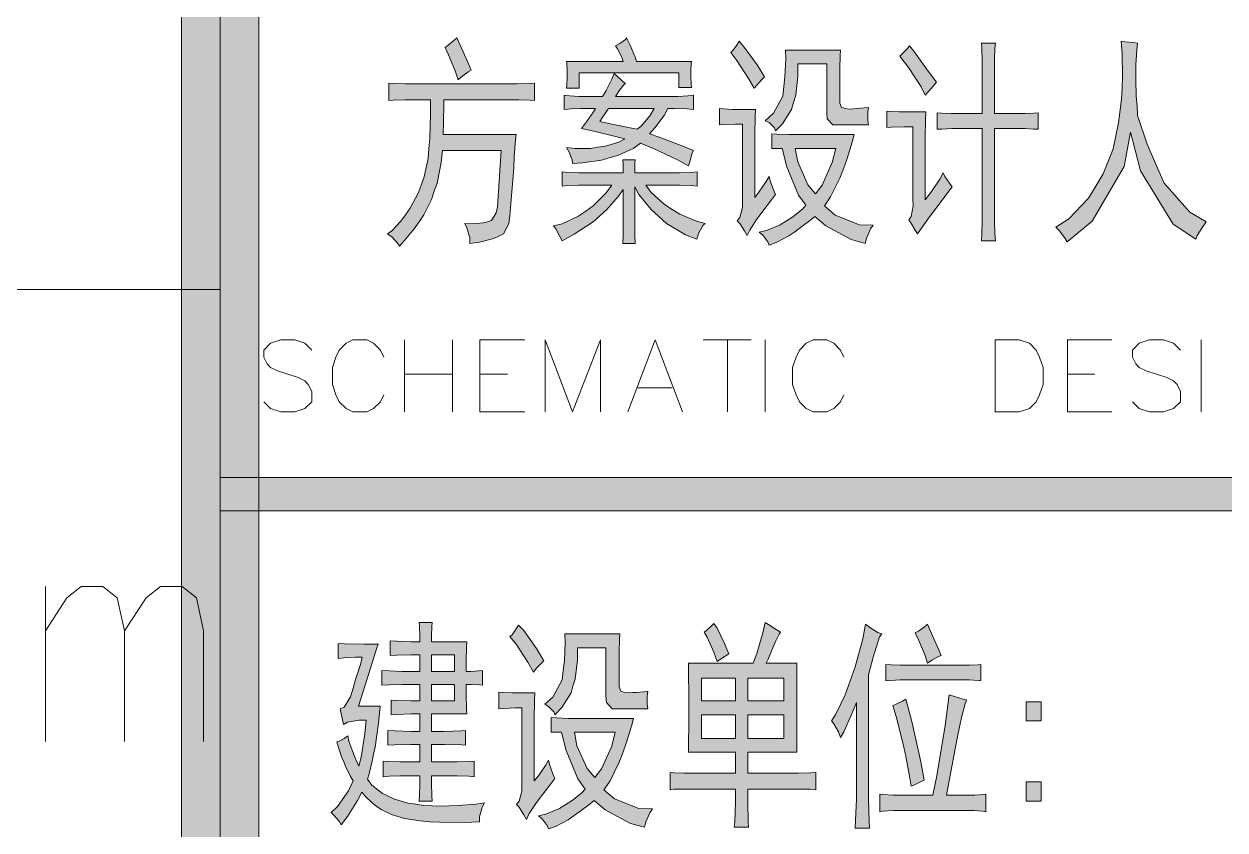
# Model space of a CAD drawing. Header units: millimetres. Extents: x 0 to 829, y 0 to 586.
# Drawn here: x 767.46 to 782.76, y 104.66 to 114.93 of the extents above; entities that cross this region are included whole.
import ezdxf

# ---------------------------------------------------------------- set-up
doc = ezdxf.new("R2010")
doc.units = ezdxf.units.MM

msp = doc.modelspace()

# ---------------------------------------------------------------- hatches: boundary and pattern name
h = msp.add_hatch(color=0)
h.dxf.hatch_style = 2
h.paths.add_polyline_path([(770.449028, 9.860139), (769.464778, 9.860139), (769.464778, 575.772139), (770.449028, 575.772139)])
h = msp.add_hatch(color=0)
h.dxf.hatch_style = 2
h.paths.add_polyline_path([(772.989028, 114.218861), (772.95375, 114.33175), (772.869083, 114.536361), (772.823222, 114.631611), (772.862028, 114.659833), (772.936111, 114.719806), (772.971389, 114.751556), (773.01725, 114.659833), (773.108972, 114.451694), (773.154833, 114.342333), (773.116028, 114.321167), (773.031361, 114.257667)])
h = msp.add_hatch(color=0)
h.dxf.hatch_style = 2
h.paths.add_polyline_path([(775.137444, 114.751556), (775.183306, 114.659833), (775.246806, 114.508139), (775.264444, 114.451694), (775.962944, 114.451694), (775.959417, 114.419944), (775.955889, 114.342333), (775.955889, 114.296472), (775.955889, 114.257667), (775.959417, 114.169472), (775.962944, 114.120083), (775.804194, 114.120083), (775.804194, 114.307056), (774.530667, 114.307056), (774.530667, 114.1095), (774.371917, 114.1095), (774.375444, 114.151833), (774.378972, 114.243556), (774.378972, 114.285889), (774.378972, 114.335278), (774.375444, 114.419944), (774.371917, 114.451694), (775.095111, 114.451694), (775.070417, 114.515194), (775.021028, 114.613972), (774.996333, 114.652778), (775.04925, 114.681), (775.123333, 114.730389)])
h = msp.add_hatch(color=0)
h.dxf.hatch_style = 2
h.paths.add_polyline_path([(776.569722, 114.709222), (776.63675, 114.635139), (776.799028, 114.409361), (776.894278, 114.254139), (776.862528, 114.225917), (776.7955, 114.151833), (776.76375, 114.1095), (776.689667, 114.2365), (776.5415, 114.465806), (776.463889, 114.564583), (776.488583, 114.58575), (776.5415, 114.659833)])
h = msp.add_hatch(color=0)
h.dxf.hatch_style = 2
h.paths.add_polyline_path([(778.742833, 114.652778), (778.799278, 114.582222), (778.968611, 114.345861), (779.085028, 114.187111), (779.04975, 114.14125), (778.975667, 114.060111), (778.943917, 114.021306), (778.891, 114.127139), (778.728722, 114.374083), (778.619361, 114.518722), (778.647583, 114.546944), (778.711083, 114.613972)])
h = msp.add_hatch(color=0)
h.dxf.hatch_style = 2
h.paths.add_polyline_path([(779.667111, 113.788472), (779.667111, 114.342333), (779.667111, 114.451694), (779.663583, 114.624556), (779.660056, 114.684528), (779.836444, 114.684528), (779.829389, 114.613972), (779.825861, 114.486972), (779.825861, 114.430528), (779.825861, 113.788472), (780.168056, 113.788472), (780.217444, 113.788472), (780.326806, 113.792), (780.38325, 113.799056), (780.38325, 113.587389), (780.323278, 113.590917), (780.217444, 113.597972), (780.175111, 113.597972), (779.825861, 113.597972), (779.825861, 112.486722), (779.825861, 112.419694), (779.829389, 112.260944), (779.836444, 112.165694), (779.660056, 112.165694), (779.663583, 112.260944), (779.667111, 112.416167), (779.667111, 112.476139), (779.667111, 113.597972), (779.342556, 113.597972), (779.282583, 113.597972), (779.155583, 113.590917), (779.095611, 113.587389), (779.095611, 113.799056), (779.155583, 113.792), (779.272, 113.788472), (779.328444, 113.788472)])
h = msp.add_hatch(color=0)
h.dxf.hatch_style = 2
h.paths.add_polyline_path([(780.609028, 112.342083), (780.771306, 112.447917), (781.025306, 112.708972), (781.117028, 112.864194), (781.20875, 113.019417), (781.33575, 113.340444), (781.371028, 113.502722), (781.406306, 113.668528), (781.445111, 113.971917), (781.452167, 114.113028), (781.455694, 114.257667), (781.452167, 114.554), (781.441583, 114.709222), (781.487444, 114.702167), (781.593278, 114.691583), (781.649722, 114.684528), (781.639139, 114.596333), (781.625028, 114.412889), (781.625028, 114.321167), (781.625028, 114.225917), (781.632083, 114.010722), (781.642667, 113.88725), (781.649722, 113.763778), (781.769667, 113.396889), (781.879028, 113.149944), (781.988389, 112.903), (782.312944, 112.532583), (782.524611, 112.409111), (782.475222, 112.342083), (782.408194, 112.232722), (782.390556, 112.186861), (782.101278, 112.377361), (781.685, 113.058222), (781.558, 113.552111), (781.476861, 113.114667), (781.071167, 112.416167), (780.750139, 112.155111), (780.725444, 112.197444), (780.654889, 112.292694)])
h = msp.add_hatch(color=0)
h.dxf.hatch_style = 2
h.paths.add_polyline_path([(777.836194, 113.643833), (777.765639, 113.643833), (777.691556, 113.721444), (777.688028, 113.799056), (777.688028, 114.419944), (777.321139, 114.419944), (777.321139, 114.264722), (777.292917, 114.021306), (777.264694, 113.929583), (777.24, 113.841389), (777.123583, 113.657944), (777.035389, 113.566222), (777.021278, 113.605028), (776.95425, 113.672056), (776.904861, 113.69675), (777.007167, 113.792), (777.127111, 114.010722), (777.141222, 114.130667), (777.155333, 114.254139), (777.165917, 114.486972), (777.162389, 114.596333), (777.860889, 114.596333), (777.857361, 114.529306), (777.853833, 114.3635), (777.853833, 114.264722), (777.853833, 113.964861), (777.853833, 113.919), (777.875, 113.866083), (777.899694, 113.859028), (777.920861, 113.851972), (777.987889, 113.844917), (778.026694, 113.848444), (778.069028, 113.851972), (778.164278, 113.859028), (778.220722, 113.866083), (778.210139, 113.809639), (778.210139, 113.69675), (778.220722, 113.643833)])
h = msp.add_hatch(color=0)
h.paths.add_polyline_path([(775.123333, 114.165944), (775.11275, 114.169472), (775.04925, 114.091861), (774.996333, 114.007194), (775.737167, 114.007194), (775.793611, 114.007194), (775.917083, 114.01425), (775.987639, 114.021306), (775.987639, 113.841389), (775.910028, 113.848444), (775.74775, 113.851972), (775.663083, 113.851972), (775.613694, 113.763778), (775.497278, 113.605028), (775.43025, 113.530944), (775.553722, 113.488611), (775.832417, 113.382778), (775.987639, 113.319278), (775.973528, 113.287528), (775.945306, 113.18875), (775.927667, 113.121722), (775.786556, 113.199333), (775.479639, 113.343972), (775.313833, 113.411), (775.229167, 113.3475), (775.035139, 113.255778), (774.925778, 113.227556), (774.816417, 113.195806), (774.576528, 113.160528), (774.446, 113.153472), (774.442472, 113.199333), (774.403667, 113.298111), (774.371917, 113.354556), (774.47775, 113.343972), (774.675306, 113.343972), (774.770556, 113.358083), (774.869333, 113.372194), (775.038667, 113.425111), (775.11275, 113.463917), (775.010444, 113.492139), (774.735278, 113.559167), (774.562417, 113.597972), (774.625917, 113.682639), (774.714111, 113.809639), (774.738806, 113.851972), (774.580056, 113.851972), (774.548306, 113.851972), (774.424833, 113.848444), (774.340167, 113.841389), (774.340167, 114.021306), (774.41425, 114.01425), (774.534194, 114.007194), (774.580056, 114.007194), (774.830528, 114.007194), (774.876389, 114.081278), (774.950472, 114.225917), (774.978694, 114.296472)])
h.paths.add_polyline_path([(774.79525, 113.686167), (774.925778, 113.657944), (775.162139, 113.608556), (775.2715, 113.587389), (775.324417, 113.626194), (775.433778, 113.76025), (775.486694, 113.851972), (774.904611, 113.851972), (774.879917, 113.813167), (774.827, 113.732028)])
h = msp.add_hatch(color=0)
h.dxf.hatch_style = 2
h.paths.add_polyline_path([(772.107083, 114.176528), (772.174111, 114.169472), (772.31875, 114.165944), (772.399889, 114.165944), (773.638139, 114.165944), (773.740444, 114.165944), (773.902722, 114.169472), (773.962694, 114.176528), (773.962694, 113.954278), (773.909778, 113.957806), (773.761611, 113.964861), (773.662833, 113.964861), (772.805583, 113.964861), (772.805583, 113.904889), (772.802056, 113.682639), (772.798528, 113.520361), (773.729861, 113.520361), (773.722806, 113.449806), (773.705167, 113.238139), (773.698111, 113.097028), (773.648722, 112.486722), (773.638139, 112.387944), (773.567583, 112.257417), (773.507611, 112.225667), (773.444111, 112.197444), (773.260667, 112.148056), (773.140722, 112.133944), (773.137194, 112.2045), (773.101917, 112.3315), (773.073694, 112.387944), (773.168944, 112.380889), (773.313583, 112.395), (773.362972, 112.409111), (773.415889, 112.42675), (773.475861, 112.522), (773.489972, 112.599611), (773.539361, 113.319278), (772.791472, 113.319278), (772.773833, 113.164056), (772.720917, 112.903), (772.685639, 112.797167), (772.650361, 112.694861), (772.551583, 112.497306), (772.491611, 112.409111), (772.428111, 112.320917), (772.301111, 112.165694), (772.241139, 112.098667), (772.2235, 112.133944), (772.149417, 112.211556), (772.089444, 112.253889), (772.145889, 112.292694), (772.258778, 112.416167), (772.31875, 112.497306), (772.378722, 112.581972), (772.481028, 112.772472), (772.519833, 112.874778), (772.558639, 112.980611), (772.608028, 113.213444), (772.618611, 113.343972), (772.629194, 113.470972), (772.639778, 113.781417), (772.639778, 113.964861), (772.406944, 113.964861), (772.315222, 113.964861), (772.163528, 113.957806), (772.107083, 113.954278)])
h = msp.add_hatch(color=0)
h.dxf.hatch_style = 2
h.paths.add_polyline_path([(776.777861, 113.841389), (776.774333, 113.742611), (776.770806, 113.520361), (776.770806, 113.396889), (776.770806, 112.719556), (776.823722, 112.786583), (776.915444, 112.920639), (776.95425, 112.987667), (776.964833, 112.931222), (777.007167, 112.814806), (777.035389, 112.754833), (776.982472, 112.687806), (776.883694, 112.560806), (776.837833, 112.497306), (776.791972, 112.437333), (776.707306, 112.303278), (776.672028, 112.232722), (776.640278, 112.292694), (776.580306, 112.387944), (776.545028, 112.419694), (776.580306, 112.465556), (776.612056, 112.592556), (776.612056, 112.677222), (776.612056, 113.654417), (776.523861, 113.654417), (776.379222, 113.647361), (776.31925, 113.643833), (776.31925, 113.851972), (776.375694, 113.848444), (776.488583, 113.841389), (776.545028, 113.841389)])
h = msp.add_hatch(color=0)
h.dxf.hatch_style = 2
h.paths.add_polyline_path([(778.950972, 113.809639), (778.947444, 113.703806), (778.943917, 113.481556), (778.943917, 113.365139), (778.943917, 112.687806), (779.014472, 112.783056), (779.127361, 112.952389), (779.169694, 113.033528), (779.194389, 112.987667), (779.250833, 112.899472), (779.286111, 112.853611), (779.053278, 112.543167), (778.996833, 112.472611), (778.894528, 112.327972), (778.845139, 112.253889), (778.813389, 112.303278), (778.760472, 112.395), (778.735778, 112.433806), (778.764, 112.476139), (778.788694, 112.610194), (778.785167, 112.698389), (778.785167, 113.619139), (778.672278, 113.619139), (778.506472, 113.615611), (778.453556, 113.608556), (778.453556, 113.820222), (778.520583, 113.813167), (778.612306, 113.809639), (778.637, 113.809639)])
h = msp.add_hatch(color=0)
h.paths.add_polyline_path([(776.986, 113.530944), (777.053028, 113.527417), (777.204722, 113.520361), (777.285861, 113.520361), (778.037278, 113.520361), (778.012583, 113.421583), (777.942028, 113.202861), (777.899694, 113.082917), (777.853833, 112.962972), (777.737417, 112.726611), (777.659806, 112.610194), (777.793861, 112.493778), (778.104306, 112.370306), (778.277167, 112.366778), (778.245417, 112.317389), (778.196028, 112.197444), (778.178389, 112.133944), (777.998472, 112.183333), (777.677444, 112.356194), (777.536333, 112.476139), (777.483417, 112.433806), (777.352889, 112.335028), (777.278806, 112.282111), (777.204722, 112.229194), (777.042444, 112.144528), (776.95425, 112.10925), (776.936611, 112.155111), (776.873111, 112.23625), (776.82725, 112.275056), (776.918972, 112.29975), (777.091833, 112.370306), (777.172972, 112.419694), (777.254111, 112.472611), (777.377583, 112.571389), (777.419917, 112.620778), (777.328194, 112.747778), (777.180028, 113.111139), (777.120056, 113.343972), (776.986, 113.343972)])
h.paths.add_polyline_path([(777.543389, 112.765417), (777.628056, 112.874778), (777.758583, 113.164056), (777.804444, 113.343972), (777.285861, 113.343972), (777.317611, 113.171111), (777.444611, 112.881833)])
h = msp.add_hatch(color=0)
h.dxf.hatch_style = 2
h.paths.add_polyline_path([(775.095111, 113.033528), (775.095111, 113.065278), (775.091583, 113.149944), (775.088056, 113.199333), (775.246806, 113.199333), (775.243278, 113.153472), (775.23975, 113.072333), (775.23975, 113.033528), (775.737167, 113.033528), (775.81125, 113.033528), (775.962944, 113.037056), (776.037028, 113.044111), (776.037028, 112.864194), (775.962944, 112.87125), (775.81125, 112.874778), (775.737167, 112.874778), (775.380861, 112.874778), (775.451417, 112.783056), (775.62075, 112.627833), (775.716, 112.564333), (775.814778, 112.504361), (776.026444, 112.416167), (776.139333, 112.387944), (776.107583, 112.359722), (776.054667, 112.260944), (776.029972, 112.186861), (775.888861, 112.243306), (775.645444, 112.387944), (775.546667, 112.476139), (775.447889, 112.564333), (775.292667, 112.754833), (775.23975, 112.853611), (775.23975, 112.476139), (775.23975, 112.409111), (775.243278, 112.23625), (775.246806, 112.133944), (775.088056, 112.133944), (775.091583, 112.23625), (775.095111, 112.419694), (775.095111, 112.497306), (775.095111, 112.821861), (775.035139, 112.733667), (774.883444, 112.564333), (774.79525, 112.486722), (774.710583, 112.409111), (774.467167, 112.250361), (774.315472, 112.165694), (774.28725, 112.222139), (774.234333, 112.317389), (774.206111, 112.356194), (774.315472, 112.380889), (774.516556, 112.476139), (774.615333, 112.543167), (774.710583, 112.610194), (774.876389, 112.776), (774.946944, 112.874778), (774.573, 112.874778), (774.523611, 112.874778), (774.393083, 112.87125), (774.315472, 112.864194), (774.315472, 113.044111), (774.393083, 113.037056), (774.523611, 113.033528), (774.573, 113.033528)])
h = msp.add_hatch(color=0)
h.dxf.hatch_style = 2
h.paths.add_polyline_path([(769.958667, 108.726111), (769.958667, 109.149444), (819.294639, 109.149444), (819.294639, 108.726111)])
h = msp.add_hatch(color=0)
h.paths.add_polyline_path([(772.502194, 107.057472), (772.502194, 107.131556), (772.498667, 107.2515), (772.491611, 107.300889), (772.660944, 107.300889), (772.653889, 107.2515), (772.650361, 107.131556), (772.650361, 107.057472), (773.101917, 107.057472), (773.098389, 106.990444), (773.091333, 106.803472), (773.091333, 106.68), (773.151306, 106.68), (773.253611, 106.687056), (773.299472, 106.690583), (773.299472, 106.503611), (773.260667, 106.507139), (773.154833, 106.514194), (773.091333, 106.514194), (773.091333, 106.390722), (773.098389, 106.20375), (773.101917, 106.136722), (772.650361, 106.136722), (772.650361, 105.914472), (772.812639, 105.914472), (773.031361, 105.921528), (773.084278, 105.925056), (773.084278, 105.738083), (773.034889, 105.741611), (772.816167, 105.748667), (772.650361, 105.748667), (772.650361, 105.526417), (772.900833, 105.526417), (772.978444, 105.526417), (773.126611, 105.529944), (773.193639, 105.537), (773.193639, 105.335917), (773.126611, 105.342972), (772.978444, 105.350028), (772.900833, 105.350028), (772.650361, 105.350028), (772.650361, 105.254778), (772.653889, 105.0925), (772.660944, 105.025472), (772.491611, 105.025472), (772.498667, 105.0925), (772.502194, 105.254778), (772.502194, 105.350028), (772.308167, 105.350028), (772.248194, 105.350028), (772.110611, 105.342972), (772.036528, 105.335917), (772.036528, 105.537), (772.107083, 105.529944), (772.248194, 105.526417), (772.31875, 105.526417), (772.502194, 105.526417), (772.502194, 105.748667), (772.385778, 105.748667), (772.181167, 105.741611), (772.092972, 105.738083), (772.092972, 105.925056), (772.184694, 105.921528), (772.389306, 105.914472), (772.502194, 105.914472), (772.502194, 106.136722), (772.392833, 106.136722), (772.209389, 106.129667), (772.135306, 106.126139), (772.135306, 106.313111), (772.209389, 106.309583), (772.392833, 106.302528), (772.502194, 106.302528), (772.502194, 106.514194), (772.3505, 106.514194), (772.276417, 106.514194), (772.110611, 106.507139), (772.018889, 106.503611), (772.018889, 106.690583), (772.110611, 106.687056), (772.276417, 106.68), (772.3505, 106.68), (772.502194, 106.68), (772.502194, 106.891667), (772.389306, 106.891667), (772.202333, 106.884611), (772.124722, 106.881083), (772.124722, 107.068056), (772.202333, 107.064528), (772.389306, 107.057472)])
h.paths.add_polyline_path([(772.943167, 106.302528), (772.943167, 106.514194), (772.650361, 106.514194), (772.650361, 106.302528)])
h.paths.add_polyline_path([(772.943167, 106.68), (772.943167, 106.891667), (772.650361, 106.891667), (772.650361, 106.68)])
h = msp.add_hatch(color=0)
h.paths.add_polyline_path([(777.307028, 106.782306), (777.307028, 105.649889), (776.682611, 105.649889), (776.682611, 105.381778), (777.232944, 105.381778), (777.324667, 105.381778), (777.479889, 105.388833), (777.546917, 105.392361), (777.546917, 105.170111), (777.476361, 105.177167), (777.317611, 105.180694), (777.232944, 105.180694), (776.682611, 105.180694), (776.682611, 105.011361), (776.686139, 104.764417), (776.689667, 104.693861), (776.506222, 104.693861), (776.516806, 104.764417), (776.523861, 105.011361), (776.523861, 105.180694), (775.980583, 105.180694), (775.881806, 105.180694), (775.737167, 105.177167), (775.691306, 105.170111), (775.691306, 105.392361), (775.733639, 105.388833), (775.871222, 105.381778), (775.966472, 105.381778), (776.523861, 105.381778), (776.523861, 105.649889), (775.924139, 105.649889), (775.927667, 105.741611), (775.931194, 106.01325), (775.931194, 106.193167), (775.931194, 106.369556), (775.927667, 106.665889), (775.924139, 106.782306), (776.749639, 106.782306), (776.7955, 106.909306), (776.873111, 107.170361), (776.904861, 107.300889), (776.947194, 107.276194), (777.042444, 107.212694), (777.098889, 107.180944), (777.08125, 107.152722), (777.038917, 107.068056), (777.014222, 107.008083), (776.989528, 106.951639), (776.940139, 106.835222), (776.915444, 106.782306)])
h.paths.add_polyline_path([(777.141222, 105.826278), (777.141222, 106.126139), (776.682611, 106.126139), (776.682611, 105.826278)])
h.paths.add_polyline_path([(777.141222, 106.302528), (777.141222, 106.591806), (776.682611, 106.591806), (776.682611, 106.302528)])
h.paths.add_polyline_path([(776.523861, 105.826278), (776.523861, 106.126139), (776.089944, 106.126139), (776.089944, 105.826278)])
h.paths.add_polyline_path([(776.523861, 106.302528), (776.523861, 106.591806), (776.089944, 106.591806), (776.089944, 106.302528)])
h = msp.add_hatch(color=0)
h.dxf.hatch_style = 2
h.paths.add_polyline_path([(776.248694, 107.290306), (776.291028, 107.230333), (776.386278, 107.036306), (776.439194, 106.90225), (776.393333, 106.874028), (776.31925, 106.824639), (776.291028, 106.803472), (776.248694, 106.923417), (776.164028, 107.113917), (776.125222, 107.180944), (776.153444, 107.202111), (776.216944, 107.258556)])
h = msp.add_hatch(color=0)
h.dxf.hatch_style = 2
h.paths.add_polyline_path([(773.758083, 107.269139), (773.825111, 107.198583), (773.987389, 106.969278), (774.082639, 106.814056), (774.050889, 106.785833), (773.983861, 106.715278), (773.948583, 106.669417), (773.878028, 106.796417), (773.729861, 107.025722), (773.648722, 107.1245), (773.676944, 107.145667), (773.729861, 107.21975)])
h = msp.add_hatch(color=0)
h.dxf.hatch_style = 2
h.paths.add_polyline_path([(775.024556, 106.20375), (774.954, 106.20375), (774.879917, 106.281361), (774.872861, 106.358972), (774.872861, 106.979861), (774.5095, 106.979861), (774.5095, 106.824639), (774.481278, 106.581222), (774.453056, 106.493028), (774.428361, 106.404833), (774.311944, 106.221389), (774.22375, 106.126139), (774.209639, 106.164944), (774.142611, 106.231972), (774.093222, 106.260194), (774.195528, 106.351917), (774.315472, 106.570639), (774.329583, 106.690583), (774.343694, 106.814056), (774.354278, 107.046889), (774.35075, 107.159778), (775.04925, 107.159778), (775.045722, 107.09275), (775.042194, 106.923417), (775.042194, 106.824639), (775.042194, 106.524778), (775.042194, 106.482444), (775.063361, 106.429528), (775.088056, 106.418944), (775.109222, 106.411889), (775.172722, 106.404833), (775.215056, 106.408361), (775.257389, 106.411889), (775.352639, 106.418944), (775.409083, 106.426), (775.3985, 106.369556), (775.3985, 106.260194), (775.409083, 106.20375)])
h = msp.add_hatch(color=0)
h.dxf.hatch_style = 2
h.paths.add_polyline_path([(778.390056, 107.159778), (778.358306, 107.120972), (778.277167, 106.859917), (778.220722, 106.637667), (778.220722, 105.226556), (778.220722, 105.050167), (778.227778, 104.775), (778.231306, 104.683278), (778.047861, 104.683278), (778.054917, 104.782056), (778.0655, 105.050167), (778.0655, 105.215972), (778.0655, 106.281361), (778.002, 106.129667), (777.903222, 105.907417), (777.864417, 105.836861), (777.836194, 105.907417), (777.776222, 106.01325), (777.748, 106.048528), (777.800917, 106.126139), (777.920861, 106.380139), (777.984361, 106.560056), (778.047861, 106.736444), (778.146639, 107.096278), (778.181917, 107.279722), (778.234833, 107.237389), (778.337139, 107.173889)])
h = msp.add_hatch(color=0)
h.dxf.hatch_style = 2
h.paths.add_polyline_path([(778.972139, 107.279722), (779.021528, 107.163306), (779.109722, 106.962222), (779.145, 106.881083), (779.11325, 106.8705), (779.025056, 106.821111), (778.972139, 106.782306), (778.943917, 106.881083), (778.862778, 107.075111), (778.813389, 107.170361), (778.855722, 107.191528), (778.933333, 107.247972)])
h = msp.add_hatch(color=0)
h.dxf.hatch_style = 2
h.paths.add_polyline_path([(771.9695, 107.025722), (771.955389, 106.979861), (771.831917, 106.58475), (771.719028, 106.2355), (771.994194, 106.2355), (771.973028, 106.020306), (771.934222, 105.713389), (771.913056, 105.625194), (771.895417, 105.537), (771.856611, 105.374722), (771.835444, 105.304167), (771.891889, 105.230083), (772.025944, 105.12425), (772.100028, 105.088972), (772.177639, 105.050167), (772.3505, 105.000778), (772.452806, 104.986667), (772.551583, 104.972556), (772.76325, 104.961972), (772.876139, 104.9655), (772.989028, 104.969028), (773.214806, 104.986667), (773.324167, 105.004306), (773.295944, 104.947861), (773.264194, 104.827917), (773.260667, 104.760889), (773.066639, 104.753833), (772.752667, 104.757361), (772.629194, 104.764417), (772.505722, 104.775), (772.304639, 104.80675), (772.2235, 104.831444), (772.142361, 104.856139), (772.008306, 104.919639), (771.955389, 104.958444), (771.902472, 104.99725), (771.807222, 105.088972), (771.761361, 105.138361), (771.708444, 105.036056), (771.581444, 104.831444), (771.500306, 104.725611), (771.472083, 104.771472), (771.405056, 104.849083), (771.369778, 104.880833), (771.450917, 104.958444), (771.592028, 105.159528), (771.652, 105.283), (771.613194, 105.350028), (771.553222, 105.469972), (771.532056, 105.526417), (771.507361, 105.582861), (771.465028, 105.709861), (771.443861, 105.780417), (771.465028, 105.787472), (771.535583, 105.826278), (771.584972, 105.858028), (771.599083, 105.791), (771.669639, 105.596972), (771.726083, 105.469972), (771.754306, 105.586389), (771.800167, 105.882722), (771.817806, 106.059111), (771.726083, 106.059111), (771.581444, 106.030889), (771.528528, 106.002667), (771.486194, 106.20375), (771.535583, 106.224917), (771.616722, 106.355444), (771.652, 106.464806), (771.68375, 106.574167), (771.743722, 106.768194), (771.768417, 106.859917), (771.68375, 106.859917), (771.532056, 106.852861), (771.4615, 106.845806), (771.4615, 107.036306), (771.542639, 107.02925), (771.796639, 107.025722)])
h = msp.add_hatch(color=0)
h.dxf.hatch_style = 2
h.paths.add_polyline_path([(779.43075, 106.757611), (779.504833, 106.757611), (779.617722, 106.764667), (779.653, 106.768194), (779.653, 106.560056), (779.617722, 106.563583), (779.501306, 106.570639), (779.420167, 106.570639), (778.679333, 106.570639), (778.622889, 106.570639), (778.502944, 106.563583), (778.439444, 106.560056), (778.439444, 106.768194), (778.506472, 106.764667), (778.626417, 106.757611), (778.679333, 106.757611)])
h = msp.add_hatch(color=0)
h.dxf.hatch_style = 2
h.paths.add_polyline_path([(773.966222, 106.404833), (773.962694, 106.302528), (773.959167, 106.080278), (773.959167, 105.960333), (773.959167, 105.283), (774.012083, 105.350028), (774.103806, 105.480556), (774.142611, 105.547583), (774.153194, 105.491139), (774.195528, 105.374722), (774.22375, 105.31475), (774.170833, 105.247722), (774.072056, 105.120722), (774.026194, 105.06075), (773.980333, 104.99725), (773.895667, 104.866722), (773.860389, 104.792639), (773.828639, 104.852611), (773.768667, 104.947861), (773.733389, 104.983139), (773.768667, 105.025472), (773.800417, 105.152472), (773.800417, 105.237139), (773.800417, 106.214333), (773.712222, 106.214333), (773.567583, 106.207278), (773.507611, 106.20375), (773.507611, 106.415417), (773.564056, 106.408361), (773.676944, 106.404833), (773.733389, 106.404833)])
h = msp.add_hatch(color=0)
h.dxf.hatch_style = 2
h.paths.add_polyline_path([(779.473083, 106.313111), (779.455444, 106.281361), (779.409583, 106.1085), (779.381361, 105.970917), (779.349611, 105.829806), (779.268472, 105.399417), (779.212028, 105.103083), (779.497778, 105.103083), (779.575389, 105.103083), (779.68475, 105.110139), (779.712972, 105.113667), (779.712972, 104.891417), (779.674167, 104.898472), (779.568333, 104.905528), (779.497778, 104.905528), (778.647583, 104.905528), (778.54175, 104.905528), (778.400639, 104.898472), (778.365361, 104.891417), (778.365361, 105.113667), (778.400639, 105.110139), (778.534694, 105.103083), (778.629944, 105.103083), (779.039167, 105.103083), (779.092083, 105.350028), (779.197917, 105.988556), (779.247306, 106.380139), (779.314333, 106.358972), (779.427222, 106.327222)])
h = msp.add_hatch(color=0)
h.dxf.hatch_style = 2
h.paths.add_polyline_path([(778.696972, 106.327222), (778.771056, 106.041472), (778.887472, 105.526417), (778.929806, 105.293583), (778.880417, 105.272417), (778.79575, 105.230083), (778.764, 105.215972), (778.742833, 105.342972), (778.693444, 105.593444), (778.66875, 105.713389), (778.640528, 105.836861), (778.5735, 106.104972), (778.531167, 106.246083), (778.5735, 106.260194), (778.654639, 106.299)])
h = msp.add_hatch(color=0)
h.dxf.hatch_style = 2
h.paths.add_polyline_path([(780.422056, 106.048528), (780.228028, 106.048528), (780.228028, 106.291944), (780.422056, 106.291944)])
h = msp.add_hatch(color=0)
h.paths.add_polyline_path([(774.174361, 106.090861), (774.241389, 106.087333), (774.393083, 106.080278), (774.474222, 106.080278), (775.225639, 106.080278), (775.200944, 105.9815), (775.130389, 105.762778), (775.088056, 105.642833), (775.042194, 105.522889), (774.925778, 105.286528), (774.848167, 105.170111), (774.982222, 105.053694), (775.292667, 104.93375), (775.465528, 104.926694), (775.433778, 104.877306), (775.380861, 104.760889), (775.36675, 104.693861), (775.186833, 104.74325), (774.865806, 104.916111), (774.724694, 105.036056), (774.671778, 104.993722), (774.54125, 104.894944), (774.467167, 104.842028), (774.393083, 104.789111), (774.230806, 104.704444), (774.142611, 104.672694), (774.124972, 104.715028), (774.061472, 104.799694), (774.015611, 104.8385), (774.107333, 104.859667), (774.280194, 104.93375), (774.361333, 104.983139), (774.442472, 105.032528), (774.565944, 105.131306), (774.608278, 105.180694), (774.516556, 105.311222), (774.364861, 105.671056), (774.308417, 105.903889), (774.174361, 105.903889)])
h.paths.add_polyline_path([(774.73175, 105.325333), (774.816417, 105.438222), (774.946944, 105.7275), (774.992806, 105.903889), (774.474222, 105.903889), (774.502444, 105.731028), (774.632972, 105.44175)])
h = msp.add_hatch(color=0)
h.dxf.hatch_style = 2
h.paths.add_polyline_path([(780.422056, 105.025472), (780.228028, 105.025472), (780.228028, 105.272417), (780.422056, 105.272417)])

# ---------------------------------------------------------------- linework, layer by layer
at = {"color": 0, "lineweight": 0}
for points in [[(770.449028, 9.860139), (769.464778, 9.860139), (769.464778, 575.772139), (770.449028, 575.772139)], [(772.989028, 114.218861), (772.95375, 114.33175), (772.869083, 114.536361), (772.823222, 114.631611), (772.862028, 114.659833), (772.936111, 114.719806), (772.971389, 114.751556), (773.01725, 114.659833), (773.108972, 114.451694), (773.154833, 114.342333), (773.116028, 114.321167), (773.031361, 114.257667)], [(775.137444, 114.751556), (775.183306, 114.659833), (775.246806, 114.508139), (775.264444, 114.451694), (775.962944, 114.451694), (775.959417, 114.419944), (775.955889, 114.342333), (775.955889, 114.296472), (775.955889, 114.257667), (775.959417, 114.169472), (775.962944, 114.120083), (775.804194, 114.120083), (775.804194, 114.307056), (774.530667, 114.307056), (774.530667, 114.1095), (774.371917, 114.1095), (774.375444, 114.151833), (774.378972, 114.243556), (774.378972, 114.285889), (774.378972, 114.335278), (774.375444, 114.419944), (774.371917, 114.451694), (775.095111, 114.451694), (775.070417, 114.515194), (775.021028, 114.613972), (774.996333, 114.652778), (775.04925, 114.681), (775.123333, 114.730389)], [(776.569722, 114.709222), (776.63675, 114.635139), (776.799028, 114.409361), (776.894278, 114.254139), (776.862528, 114.225917), (776.7955, 114.151833), (776.76375, 114.1095), (776.689667, 114.2365), (776.5415, 114.465806), (776.463889, 114.564583), (776.488583, 114.58575), (776.5415, 114.659833)], [(778.742833, 114.652778), (778.799278, 114.582222), (778.968611, 114.345861), (779.085028, 114.187111), (779.04975, 114.14125), (778.975667, 114.060111), (778.943917, 114.021306), (778.891, 114.127139), (778.728722, 114.374083), (778.619361, 114.518722), (778.647583, 114.546944), (778.711083, 114.613972)], [(779.667111, 113.788472), (779.667111, 114.342333), (779.667111, 114.451694), (779.663583, 114.624556), (779.660056, 114.684528), (779.836444, 114.684528), (779.829389, 114.613972), (779.825861, 114.486972), (779.825861, 114.430528), (779.825861, 113.788472), (780.168056, 113.788472), (780.217444, 113.788472), (780.326806, 113.792), (780.38325, 113.799056), (780.38325, 113.587389), (780.323278, 113.590917), (780.217444, 113.597972), (780.175111, 113.597972), (779.825861, 113.597972), (779.825861, 112.486722), (779.825861, 112.419694), (779.829389, 112.260944), (779.836444, 112.165694), (779.660056, 112.165694), (779.663583, 112.260944), (779.667111, 112.416167), (779.667111, 112.476139), (779.667111, 113.597972), (779.342556, 113.597972), (779.282583, 113.597972), (779.155583, 113.590917), (779.095611, 113.587389), (779.095611, 113.799056), (779.155583, 113.792), (779.272, 113.788472), (779.328444, 113.788472)], [(780.609028, 112.342083), (780.771306, 112.447917), (781.025306, 112.708972), (781.117028, 112.864194), (781.20875, 113.019417), (781.33575, 113.340444), (781.371028, 113.502722), (781.406306, 113.668528), (781.445111, 113.971917), (781.452167, 114.113028), (781.455694, 114.257667), (781.452167, 114.554), (781.441583, 114.709222), (781.487444, 114.702167), (781.593278, 114.691583), (781.649722, 114.684528), (781.639139, 114.596333), (781.625028, 114.412889), (781.625028, 114.321167), (781.625028, 114.225917), (781.632083, 114.010722), (781.642667, 113.88725), (781.649722, 113.763778), (781.769667, 113.396889), (781.879028, 113.149944), (781.988389, 112.903), (782.312944, 112.532583), (782.524611, 112.409111), (782.475222, 112.342083), (782.408194, 112.232722), (782.390556, 112.186861), (782.101278, 112.377361), (781.685, 113.058222), (781.558, 113.552111), (781.476861, 113.114667), (781.071167, 112.416167), (780.750139, 112.155111), (780.725444, 112.197444), (780.654889, 112.292694)], [(777.836194, 113.643833), (777.765639, 113.643833), (777.691556, 113.721444), (777.688028, 113.799056), (777.688028, 114.419944), (777.321139, 114.419944), (777.321139, 114.264722), (777.292917, 114.021306), (777.264694, 113.929583), (777.24, 113.841389), (777.123583, 113.657944), (777.035389, 113.566222), (777.021278, 113.605028), (776.95425, 113.672056), (776.904861, 113.69675), (777.007167, 113.792), (777.127111, 114.010722), (777.141222, 114.130667), (777.155333, 114.254139), (777.165917, 114.486972), (777.162389, 114.596333), (777.860889, 114.596333), (777.857361, 114.529306), (777.853833, 114.3635), (777.853833, 114.264722), (777.853833, 113.964861), (777.853833, 113.919), (777.875, 113.866083), (777.899694, 113.859028), (777.920861, 113.851972), (777.987889, 113.844917), (778.026694, 113.848444), (778.069028, 113.851972), (778.164278, 113.859028), (778.220722, 113.866083), (778.210139, 113.809639), (778.210139, 113.69675), (778.220722, 113.643833)], [(775.123333, 114.165944), (775.11275, 114.169472), (775.04925, 114.091861), (774.996333, 114.007194), (775.737167, 114.007194), (775.793611, 114.007194), (775.917083, 114.01425), (775.987639, 114.021306), (775.987639, 113.841389), (775.910028, 113.848444), (775.74775, 113.851972), (775.663083, 113.851972), (775.613694, 113.763778), (775.497278, 113.605028), (775.43025, 113.530944), (775.553722, 113.488611), (775.832417, 113.382778), (775.987639, 113.319278), (775.973528, 113.287528), (775.945306, 113.18875), (775.927667, 113.121722), (775.786556, 113.199333), (775.479639, 113.343972), (775.313833, 113.411), (775.229167, 113.3475), (775.035139, 113.255778), (774.925778, 113.227556), (774.816417, 113.195806), (774.576528, 113.160528), (774.446, 113.153472), (774.442472, 113.199333), (774.403667, 113.298111), (774.371917, 113.354556), (774.47775, 113.343972), (774.675306, 113.343972), (774.770556, 113.358083), (774.869333, 113.372194), (775.038667, 113.425111), (775.11275, 113.463917), (775.010444, 113.492139), (774.735278, 113.559167), (774.562417, 113.597972), (774.625917, 113.682639), (774.714111, 113.809639), (774.738806, 113.851972), (774.580056, 113.851972), (774.548306, 113.851972), (774.424833, 113.848444), (774.340167, 113.841389), (774.340167, 114.021306), (774.41425, 114.01425), (774.534194, 114.007194), (774.580056, 114.007194), (774.830528, 114.007194), (774.876389, 114.081278), (774.950472, 114.225917), (774.978694, 114.296472)], [(772.107083, 114.176528), (772.174111, 114.169472), (772.31875, 114.165944), (772.399889, 114.165944), (773.638139, 114.165944), (773.740444, 114.165944), (773.902722, 114.169472), (773.962694, 114.176528), (773.962694, 113.954278), (773.909778, 113.957806), (773.761611, 113.964861), (773.662833, 113.964861), (772.805583, 113.964861), (772.805583, 113.904889), (772.802056, 113.682639), (772.798528, 113.520361), (773.729861, 113.520361), (773.722806, 113.449806), (773.705167, 113.238139), (773.698111, 113.097028), (773.648722, 112.486722), (773.638139, 112.387944), (773.567583, 112.257417), (773.507611, 112.225667), (773.444111, 112.197444), (773.260667, 112.148056), (773.140722, 112.133944), (773.137194, 112.2045), (773.101917, 112.3315), (773.073694, 112.387944), (773.168944, 112.380889), (773.313583, 112.395), (773.362972, 112.409111), (773.415889, 112.42675), (773.475861, 112.522), (773.489972, 112.599611), (773.539361, 113.319278), (772.791472, 113.319278), (772.773833, 113.164056), (772.720917, 112.903), (772.685639, 112.797167), (772.650361, 112.694861), (772.551583, 112.497306), (772.491611, 112.409111), (772.428111, 112.320917), (772.301111, 112.165694), (772.241139, 112.098667), (772.2235, 112.133944), (772.149417, 112.211556), (772.089444, 112.253889), (772.145889, 112.292694), (772.258778, 112.416167), (772.31875, 112.497306), (772.378722, 112.581972), (772.481028, 112.772472), (772.519833, 112.874778), (772.558639, 112.980611), (772.608028, 113.213444), (772.618611, 113.343972), (772.629194, 113.470972), (772.639778, 113.781417), (772.639778, 113.964861), (772.406944, 113.964861), (772.315222, 113.964861), (772.163528, 113.957806), (772.107083, 113.954278)], [(774.79525, 113.686167), (774.925778, 113.657944), (775.162139, 113.608556), (775.2715, 113.587389), (775.324417, 113.626194), (775.433778, 113.76025), (775.486694, 113.851972), (774.904611, 113.851972), (774.879917, 113.813167), (774.827, 113.732028)], [(776.777861, 113.841389), (776.774333, 113.742611), (776.770806, 113.520361), (776.770806, 113.396889), (776.770806, 112.719556), (776.823722, 112.786583), (776.915444, 112.920639), (776.95425, 112.987667), (776.964833, 112.931222), (777.007167, 112.814806), (777.035389, 112.754833), (776.982472, 112.687806), (776.883694, 112.560806), (776.837833, 112.497306), (776.791972, 112.437333), (776.707306, 112.303278), (776.672028, 112.232722), (776.640278, 112.292694), (776.580306, 112.387944), (776.545028, 112.419694), (776.580306, 112.465556), (776.612056, 112.592556), (776.612056, 112.677222), (776.612056, 113.654417), (776.523861, 113.654417), (776.379222, 113.647361), (776.31925, 113.643833), (776.31925, 113.851972), (776.375694, 113.848444), (776.488583, 113.841389), (776.545028, 113.841389)], [(778.950972, 113.809639), (778.947444, 113.703806), (778.943917, 113.481556), (778.943917, 113.365139), (778.943917, 112.687806), (779.014472, 112.783056), (779.127361, 112.952389), (779.169694, 113.033528), (779.194389, 112.987667), (779.250833, 112.899472), (779.286111, 112.853611), (779.053278, 112.543167), (778.996833, 112.472611), (778.894528, 112.327972), (778.845139, 112.253889), (778.813389, 112.303278), (778.760472, 112.395), (778.735778, 112.433806), (778.764, 112.476139), (778.788694, 112.610194), (778.785167, 112.698389), (778.785167, 113.619139), (778.672278, 113.619139), (778.506472, 113.615611), (778.453556, 113.608556), (778.453556, 113.820222), (778.520583, 113.813167), (778.612306, 113.809639), (778.637, 113.809639)], [(776.986, 113.530944), (777.053028, 113.527417), (777.204722, 113.520361), (777.285861, 113.520361), (778.037278, 113.520361), (778.012583, 113.421583), (777.942028, 113.202861), (777.899694, 113.082917), (777.853833, 112.962972), (777.737417, 112.726611), (777.659806, 112.610194), (777.793861, 112.493778), (778.104306, 112.370306), (778.277167, 112.366778), (778.245417, 112.317389), (778.196028, 112.197444), (778.178389, 112.133944), (777.998472, 112.183333), (777.677444, 112.356194), (777.536333, 112.476139), (777.483417, 112.433806), (777.352889, 112.335028), (777.278806, 112.282111), (777.204722, 112.229194), (777.042444, 112.144528), (776.95425, 112.10925), (776.936611, 112.155111), (776.873111, 112.23625), (776.82725, 112.275056), (776.918972, 112.29975), (777.091833, 112.370306), (777.172972, 112.419694), (777.254111, 112.472611), (777.377583, 112.571389), (777.419917, 112.620778), (777.328194, 112.747778), (777.180028, 113.111139), (777.120056, 113.343972), (776.986, 113.343972)], [(777.543389, 112.765417), (777.628056, 112.874778), (777.758583, 113.164056), (777.804444, 113.343972), (777.285861, 113.343972), (777.317611, 113.171111), (777.444611, 112.881833)], [(775.095111, 113.033528), (775.095111, 113.065278), (775.091583, 113.149944), (775.088056, 113.199333), (775.246806, 113.199333), (775.243278, 113.153472), (775.23975, 113.072333), (775.23975, 113.033528), (775.737167, 113.033528), (775.81125, 113.033528), (775.962944, 113.037056), (776.037028, 113.044111), (776.037028, 112.864194), (775.962944, 112.87125), (775.81125, 112.874778), (775.737167, 112.874778), (775.380861, 112.874778), (775.451417, 112.783056), (775.62075, 112.627833), (775.716, 112.564333), (775.814778, 112.504361), (776.026444, 112.416167), (776.139333, 112.387944), (776.107583, 112.359722), (776.054667, 112.260944), (776.029972, 112.186861), (775.888861, 112.243306), (775.645444, 112.387944), (775.546667, 112.476139), (775.447889, 112.564333), (775.292667, 112.754833), (775.23975, 112.853611), (775.23975, 112.476139), (775.23975, 112.409111), (775.243278, 112.23625), (775.246806, 112.133944), (775.088056, 112.133944), (775.091583, 112.23625), (775.095111, 112.419694), (775.095111, 112.497306), (775.095111, 112.821861), (775.035139, 112.733667), (774.883444, 112.564333), (774.79525, 112.486722), (774.710583, 112.409111), (774.467167, 112.250361), (774.315472, 112.165694), (774.28725, 112.222139), (774.234333, 112.317389), (774.206111, 112.356194), (774.315472, 112.380889), (774.516556, 112.476139), (774.615333, 112.543167), (774.710583, 112.610194), (774.876389, 112.776), (774.946944, 112.874778), (774.573, 112.874778), (774.523611, 112.874778), (774.393083, 112.87125), (774.315472, 112.864194), (774.315472, 113.044111), (774.393083, 113.037056), (774.523611, 113.033528), (774.573, 113.033528)], [(779.832917, 109.985528), (779.832917, 110.90275), (780.139833, 110.90275), (780.270361, 110.860417), (780.358556, 110.772222), (780.400889, 110.684028), (780.44675, 110.5535), (780.44675, 110.334778), (780.400889, 110.20425), (780.358556, 110.116056), (780.270361, 110.027861), (780.139833, 109.985528)], [(769.958667, 108.726111), (769.958667, 109.149444), (819.294639, 109.149444), (819.294639, 108.726111)], [(772.502194, 107.057472), (772.502194, 107.131556), (772.498667, 107.2515), (772.491611, 107.300889), (772.660944, 107.300889), (772.653889, 107.2515), (772.650361, 107.131556), (772.650361, 107.057472), (773.101917, 107.057472), (773.098389, 106.990444), (773.091333, 106.803472), (773.091333, 106.68), (773.151306, 106.68), (773.253611, 106.687056), (773.299472, 106.690583), (773.299472, 106.503611), (773.260667, 106.507139), (773.154833, 106.514194), (773.091333, 106.514194), (773.091333, 106.390722), (773.098389, 106.20375), (773.101917, 106.136722), (772.650361, 106.136722), (772.650361, 105.914472), (772.812639, 105.914472), (773.031361, 105.921528), (773.084278, 105.925056), (773.084278, 105.738083), (773.034889, 105.741611), (772.816167, 105.748667), (772.650361, 105.748667), (772.650361, 105.526417), (772.900833, 105.526417), (772.978444, 105.526417), (773.126611, 105.529944), (773.193639, 105.537), (773.193639, 105.335917), (773.126611, 105.342972), (772.978444, 105.350028), (772.900833, 105.350028), (772.650361, 105.350028), (772.650361, 105.254778), (772.653889, 105.0925), (772.660944, 105.025472), (772.491611, 105.025472), (772.498667, 105.0925), (772.502194, 105.254778), (772.502194, 105.350028), (772.308167, 105.350028), (772.248194, 105.350028), (772.110611, 105.342972), (772.036528, 105.335917), (772.036528, 105.537), (772.107083, 105.529944), (772.248194, 105.526417), (772.31875, 105.526417), (772.502194, 105.526417), (772.502194, 105.748667), (772.385778, 105.748667), (772.181167, 105.741611), (772.092972, 105.738083), (772.092972, 105.925056), (772.184694, 105.921528), (772.389306, 105.914472), (772.502194, 105.914472), (772.502194, 106.136722), (772.392833, 106.136722), (772.209389, 106.129667), (772.135306, 106.126139), (772.135306, 106.313111), (772.209389, 106.309583), (772.392833, 106.302528), (772.502194, 106.302528), (772.502194, 106.514194), (772.3505, 106.514194), (772.276417, 106.514194), (772.110611, 106.507139), (772.018889, 106.503611), (772.018889, 106.690583), (772.110611, 106.687056), (772.276417, 106.68), (772.3505, 106.68), (772.502194, 106.68), (772.502194, 106.891667), (772.389306, 106.891667), (772.202333, 106.884611), (772.124722, 106.881083), (772.124722, 107.068056), (772.202333, 107.064528), (772.389306, 107.057472)], [(777.307028, 106.782306), (777.307028, 105.649889), (776.682611, 105.649889), (776.682611, 105.381778), (777.232944, 105.381778), (777.324667, 105.381778), (777.479889, 105.388833), (777.546917, 105.392361), (777.546917, 105.170111), (777.476361, 105.177167), (777.317611, 105.180694), (777.232944, 105.180694), (776.682611, 105.180694), (776.682611, 105.011361), (776.686139, 104.764417), (776.689667, 104.693861), (776.506222, 104.693861), (776.516806, 104.764417), (776.523861, 105.011361), (776.523861, 105.180694), (775.980583, 105.180694), (775.881806, 105.180694), (775.737167, 105.177167), (775.691306, 105.170111), (775.691306, 105.392361), (775.733639, 105.388833), (775.871222, 105.381778), (775.966472, 105.381778), (776.523861, 105.381778), (776.523861, 105.649889), (775.924139, 105.649889), (775.927667, 105.741611), (775.931194, 106.01325), (775.931194, 106.193167), (775.931194, 106.369556), (775.927667, 106.665889), (775.924139, 106.782306), (776.749639, 106.782306), (776.7955, 106.909306), (776.873111, 107.170361), (776.904861, 107.300889), (776.947194, 107.276194), (777.042444, 107.212694), (777.098889, 107.180944), (777.08125, 107.152722), (777.038917, 107.068056), (777.014222, 107.008083), (776.989528, 106.951639), (776.940139, 106.835222), (776.915444, 106.782306)], [(776.248694, 107.290306), (776.291028, 107.230333), (776.386278, 107.036306), (776.439194, 106.90225), (776.393333, 106.874028), (776.31925, 106.824639), (776.291028, 106.803472), (776.248694, 106.923417), (776.164028, 107.113917), (776.125222, 107.180944), (776.153444, 107.202111), (776.216944, 107.258556)], [(773.758083, 107.269139), (773.825111, 107.198583), (773.987389, 106.969278), (774.082639, 106.814056), (774.050889, 106.785833), (773.983861, 106.715278), (773.948583, 106.669417), (773.878028, 106.796417), (773.729861, 107.025722), (773.648722, 107.1245), (773.676944, 107.145667), (773.729861, 107.21975)], [(775.024556, 106.20375), (774.954, 106.20375), (774.879917, 106.281361), (774.872861, 106.358972), (774.872861, 106.979861), (774.5095, 106.979861), (774.5095, 106.824639), (774.481278, 106.581222), (774.453056, 106.493028), (774.428361, 106.404833), (774.311944, 106.221389), (774.22375, 106.126139), (774.209639, 106.164944), (774.142611, 106.231972), (774.093222, 106.260194), (774.195528, 106.351917), (774.315472, 106.570639), (774.329583, 106.690583), (774.343694, 106.814056), (774.354278, 107.046889), (774.35075, 107.159778), (775.04925, 107.159778), (775.045722, 107.09275), (775.042194, 106.923417), (775.042194, 106.824639), (775.042194, 106.524778), (775.042194, 106.482444), (775.063361, 106.429528), (775.088056, 106.418944), (775.109222, 106.411889), (775.172722, 106.404833), (775.215056, 106.408361), (775.257389, 106.411889), (775.352639, 106.418944), (775.409083, 106.426), (775.3985, 106.369556), (775.3985, 106.260194), (775.409083, 106.20375)], [(778.390056, 107.159778), (778.358306, 107.120972), (778.277167, 106.859917), (778.220722, 106.637667), (778.220722, 105.226556), (778.220722, 105.050167), (778.227778, 104.775), (778.231306, 104.683278), (778.047861, 104.683278), (778.054917, 104.782056), (778.0655, 105.050167), (778.0655, 105.215972), (778.0655, 106.281361), (778.002, 106.129667), (777.903222, 105.907417), (777.864417, 105.836861), (777.836194, 105.907417), (777.776222, 106.01325), (777.748, 106.048528), (777.800917, 106.126139), (777.920861, 106.380139), (777.984361, 106.560056), (778.047861, 106.736444), (778.146639, 107.096278), (778.181917, 107.279722), (778.234833, 107.237389), (778.337139, 107.173889)], [(778.972139, 107.279722), (779.021528, 107.163306), (779.109722, 106.962222), (779.145, 106.881083), (779.11325, 106.8705), (779.025056, 106.821111), (778.972139, 106.782306), (778.943917, 106.881083), (778.862778, 107.075111), (778.813389, 107.170361), (778.855722, 107.191528), (778.933333, 107.247972)], [(771.9695, 107.025722), (771.955389, 106.979861), (771.831917, 106.58475), (771.719028, 106.2355), (771.994194, 106.2355), (771.973028, 106.020306), (771.934222, 105.713389), (771.913056, 105.625194), (771.895417, 105.537), (771.856611, 105.374722), (771.835444, 105.304167), (771.891889, 105.230083), (772.025944, 105.12425), (772.100028, 105.088972), (772.177639, 105.050167), (772.3505, 105.000778), (772.452806, 104.986667), (772.551583, 104.972556), (772.76325, 104.961972), (772.876139, 104.9655), (772.989028, 104.969028), (773.214806, 104.986667), (773.324167, 105.004306), (773.295944, 104.947861), (773.264194, 104.827917), (773.260667, 104.760889), (773.066639, 104.753833), (772.752667, 104.757361), (772.629194, 104.764417), (772.505722, 104.775), (772.304639, 104.80675), (772.2235, 104.831444), (772.142361, 104.856139), (772.008306, 104.919639), (771.955389, 104.958444), (771.902472, 104.99725), (771.807222, 105.088972), (771.761361, 105.138361), (771.708444, 105.036056), (771.581444, 104.831444), (771.500306, 104.725611), (771.472083, 104.771472), (771.405056, 104.849083), (771.369778, 104.880833), (771.450917, 104.958444), (771.592028, 105.159528), (771.652, 105.283), (771.613194, 105.350028), (771.553222, 105.469972), (771.532056, 105.526417), (771.507361, 105.582861), (771.465028, 105.709861), (771.443861, 105.780417), (771.465028, 105.787472), (771.535583, 105.826278), (771.584972, 105.858028), (771.599083, 105.791), (771.669639, 105.596972), (771.726083, 105.469972), (771.754306, 105.586389), (771.800167, 105.882722), (771.817806, 106.059111), (771.726083, 106.059111), (771.581444, 106.030889), (771.528528, 106.002667), (771.486194, 106.20375), (771.535583, 106.224917), (771.616722, 106.355444), (771.652, 106.464806), (771.68375, 106.574167), (771.743722, 106.768194), (771.768417, 106.859917), (771.68375, 106.859917), (771.532056, 106.852861), (771.4615, 106.845806), (771.4615, 107.036306), (771.542639, 107.02925), (771.796639, 107.025722)], [(772.943167, 106.68), (772.943167, 106.891667), (772.650361, 106.891667), (772.650361, 106.68)], [(779.43075, 106.757611), (779.504833, 106.757611), (779.617722, 106.764667), (779.653, 106.768194), (779.653, 106.560056), (779.617722, 106.563583), (779.501306, 106.570639), (779.420167, 106.570639), (778.679333, 106.570639), (778.622889, 106.570639), (778.502944, 106.563583), (778.439444, 106.560056), (778.439444, 106.768194), (778.506472, 106.764667), (778.626417, 106.757611), (778.679333, 106.757611)], [(776.523861, 106.302528), (776.523861, 106.591806), (776.089944, 106.591806), (776.089944, 106.302528)], [(777.141222, 106.302528), (777.141222, 106.591806), (776.682611, 106.591806), (776.682611, 106.302528)], [(772.943167, 106.302528), (772.943167, 106.514194), (772.650361, 106.514194), (772.650361, 106.302528)], [(773.966222, 106.404833), (773.962694, 106.302528), (773.959167, 106.080278), (773.959167, 105.960333), (773.959167, 105.283), (774.012083, 105.350028), (774.103806, 105.480556), (774.142611, 105.547583), (774.153194, 105.491139), (774.195528, 105.374722), (774.22375, 105.31475), (774.170833, 105.247722), (774.072056, 105.120722), (774.026194, 105.06075), (773.980333, 104.99725), (773.895667, 104.866722), (773.860389, 104.792639), (773.828639, 104.852611), (773.768667, 104.947861), (773.733389, 104.983139), (773.768667, 105.025472), (773.800417, 105.152472), (773.800417, 105.237139), (773.800417, 106.214333), (773.712222, 106.214333), (773.567583, 106.207278), (773.507611, 106.20375), (773.507611, 106.415417), (773.564056, 106.408361), (773.676944, 106.404833), (773.733389, 106.404833)], [(779.473083, 106.313111), (779.455444, 106.281361), (779.409583, 106.1085), (779.381361, 105.970917), (779.349611, 105.829806), (779.268472, 105.399417), (779.212028, 105.103083), (779.497778, 105.103083), (779.575389, 105.103083), (779.68475, 105.110139), (779.712972, 105.113667), (779.712972, 104.891417), (779.674167, 104.898472), (779.568333, 104.905528), (779.497778, 104.905528), (778.647583, 104.905528), (778.54175, 104.905528), (778.400639, 104.898472), (778.365361, 104.891417), (778.365361, 105.113667), (778.400639, 105.110139), (778.534694, 105.103083), (778.629944, 105.103083), (779.039167, 105.103083), (779.092083, 105.350028), (779.197917, 105.988556), (779.247306, 106.380139), (779.314333, 106.358972), (779.427222, 106.327222)], [(778.696972, 106.327222), (778.771056, 106.041472), (778.887472, 105.526417), (778.929806, 105.293583), (778.880417, 105.272417), (778.79575, 105.230083), (778.764, 105.215972), (778.742833, 105.342972), (778.693444, 105.593444), (778.66875, 105.713389), (778.640528, 105.836861), (778.5735, 106.104972), (778.531167, 106.246083), (778.5735, 106.260194), (778.654639, 106.299)], [(780.422056, 106.048528), (780.228028, 106.048528), (780.228028, 106.291944), (780.422056, 106.291944)], [(774.174361, 106.090861), (774.241389, 106.087333), (774.393083, 106.080278), (774.474222, 106.080278), (775.225639, 106.080278), (775.200944, 105.9815), (775.130389, 105.762778), (775.088056, 105.642833), (775.042194, 105.522889), (774.925778, 105.286528), (774.848167, 105.170111), (774.982222, 105.053694), (775.292667, 104.93375), (775.465528, 104.926694), (775.433778, 104.877306), (775.380861, 104.760889), (775.36675, 104.693861), (775.186833, 104.74325), (774.865806, 104.916111), (774.724694, 105.036056), (774.671778, 104.993722), (774.54125, 104.894944), (774.467167, 104.842028), (774.393083, 104.789111), (774.230806, 104.704444), (774.142611, 104.672694), (774.124972, 104.715028), (774.061472, 104.799694), (774.015611, 104.8385), (774.107333, 104.859667), (774.280194, 104.93375), (774.361333, 104.983139), (774.442472, 105.032528), (774.565944, 105.131306), (774.608278, 105.180694), (774.516556, 105.311222), (774.364861, 105.671056), (774.308417, 105.903889), (774.174361, 105.903889)], [(776.523861, 105.826278), (776.523861, 106.126139), (776.089944, 106.126139), (776.089944, 105.826278)], [(777.141222, 105.826278), (777.141222, 106.126139), (776.682611, 106.126139), (776.682611, 105.826278)], [(774.73175, 105.325333), (774.816417, 105.438222), (774.946944, 105.7275), (774.992806, 105.903889), (774.474222, 105.903889), (774.502444, 105.731028), (774.632972, 105.44175)], [(780.422056, 105.025472), (780.228028, 105.025472), (780.228028, 105.272417), (780.422056, 105.272417)]]:
    msp.add_lwpolyline(points, close=True, dxfattribs=at)
for points in [[(769.958667, 9.860139), (769.958667, 166.78275)], [(592.493806, 111.544806), (769.958667, 111.544806)], [(771.126361, 110.772222), (771.038167, 110.860417), (770.907639, 110.90275), (770.73125, 110.90275), (770.600722, 110.860417), (770.512528, 110.772222), (770.512528, 110.684028), (770.554861, 110.599361), (770.600722, 110.5535), (770.688917, 110.511167), (770.949972, 110.422972), (771.038167, 110.380639), (771.0805, 110.334778), (771.126361, 110.246583), (771.126361, 110.116056), (771.038167, 110.027861), (770.907639, 109.985528), (770.73125, 109.985528), (770.600722, 110.027861), (770.512528, 110.116056)], [(772.043583, 110.684028), (772.00125, 110.772222), (771.913056, 110.860417), (771.824861, 110.90275), (771.648472, 110.90275), (771.563806, 110.860417), (771.475611, 110.772222), (771.42975, 110.684028), (771.387417, 110.5535), (771.387417, 110.334778), (771.42975, 110.20425), (771.475611, 110.116056), (771.563806, 110.027861), (771.648472, 109.985528), (771.824861, 109.985528), (771.913056, 110.027861), (772.00125, 110.116056), (772.043583, 110.20425)], [(772.308167, 109.985528), (772.308167, 110.90275)], [(772.918472, 110.90275), (772.918472, 109.985528)], [(773.267722, 109.985528), (773.267722, 110.90275), (773.839222, 110.90275)], [(774.100278, 109.985528), (774.100278, 110.90275), (774.449528, 109.985528), (774.802306, 110.90275), (774.802306, 109.985528)], [(775.151556, 109.985528), (775.500806, 110.90275), (775.850056, 109.985528)], [(776.114639, 110.90275), (776.724944, 110.90275)], [(776.421556, 110.90275), (776.421556, 109.985528)], [(776.901333, 109.985528), (776.901333, 110.90275)], [(777.90675, 110.684028), (777.864417, 110.772222), (777.776222, 110.860417), (777.688028, 110.90275), (777.515167, 110.90275), (777.426972, 110.860417), (777.338778, 110.772222), (777.296444, 110.684028), (777.250583, 110.5535), (777.250583, 110.334778), (777.296444, 110.20425), (777.338778, 110.116056), (777.426972, 110.027861), (777.515167, 109.985528), (777.688028, 109.985528), (777.776222, 110.027861), (777.864417, 110.116056), (777.90675, 110.20425)], [(780.753667, 109.985528), (780.753667, 110.90275), (781.321639, 110.90275)], [(782.196528, 110.772222), (782.108333, 110.860417), (781.977806, 110.90275), (781.801417, 110.90275), (781.670889, 110.860417), (781.582694, 110.772222), (781.582694, 110.684028), (781.628556, 110.599361), (781.670889, 110.5535), (781.759083, 110.511167), (782.020139, 110.422972), (782.108333, 110.380639), (782.154194, 110.334778), (782.196528, 110.246583), (782.196528, 110.116056), (782.108333, 110.027861), (781.977806, 109.985528), (781.801417, 109.985528), (781.670889, 110.027861), (781.582694, 110.116056)], [(782.457583, 109.985528), (782.457583, 110.90275)], [(772.308167, 110.465306), (772.918472, 110.465306)], [(773.267722, 110.465306), (773.6205, 110.465306)], [(780.753667, 110.465306), (781.102917, 110.465306)], [(775.282083, 110.292444), (775.719528, 110.292444)], [(773.267722, 109.985528), (773.839222, 109.985528)], [(780.753667, 109.985528), (781.321639, 109.985528)], [(767.732639, 105.787472), (767.732639, 107.7595)], [(767.732639, 107.195056), (768.004278, 107.618389), (768.187722, 107.7595), (768.462889, 107.7595), (768.646333, 107.618389), (768.738056, 107.195056), (768.738056, 105.787472)], [(768.738056, 107.195056), (769.013222, 107.618389), (769.196667, 107.7595), (769.471833, 107.7595), (769.655278, 107.618389), (769.743472, 107.195056), (769.743472, 105.787472)]]:
    msp.add_lwpolyline(points, dxfattribs=at)

doc.saveas('drawing.dxf')
